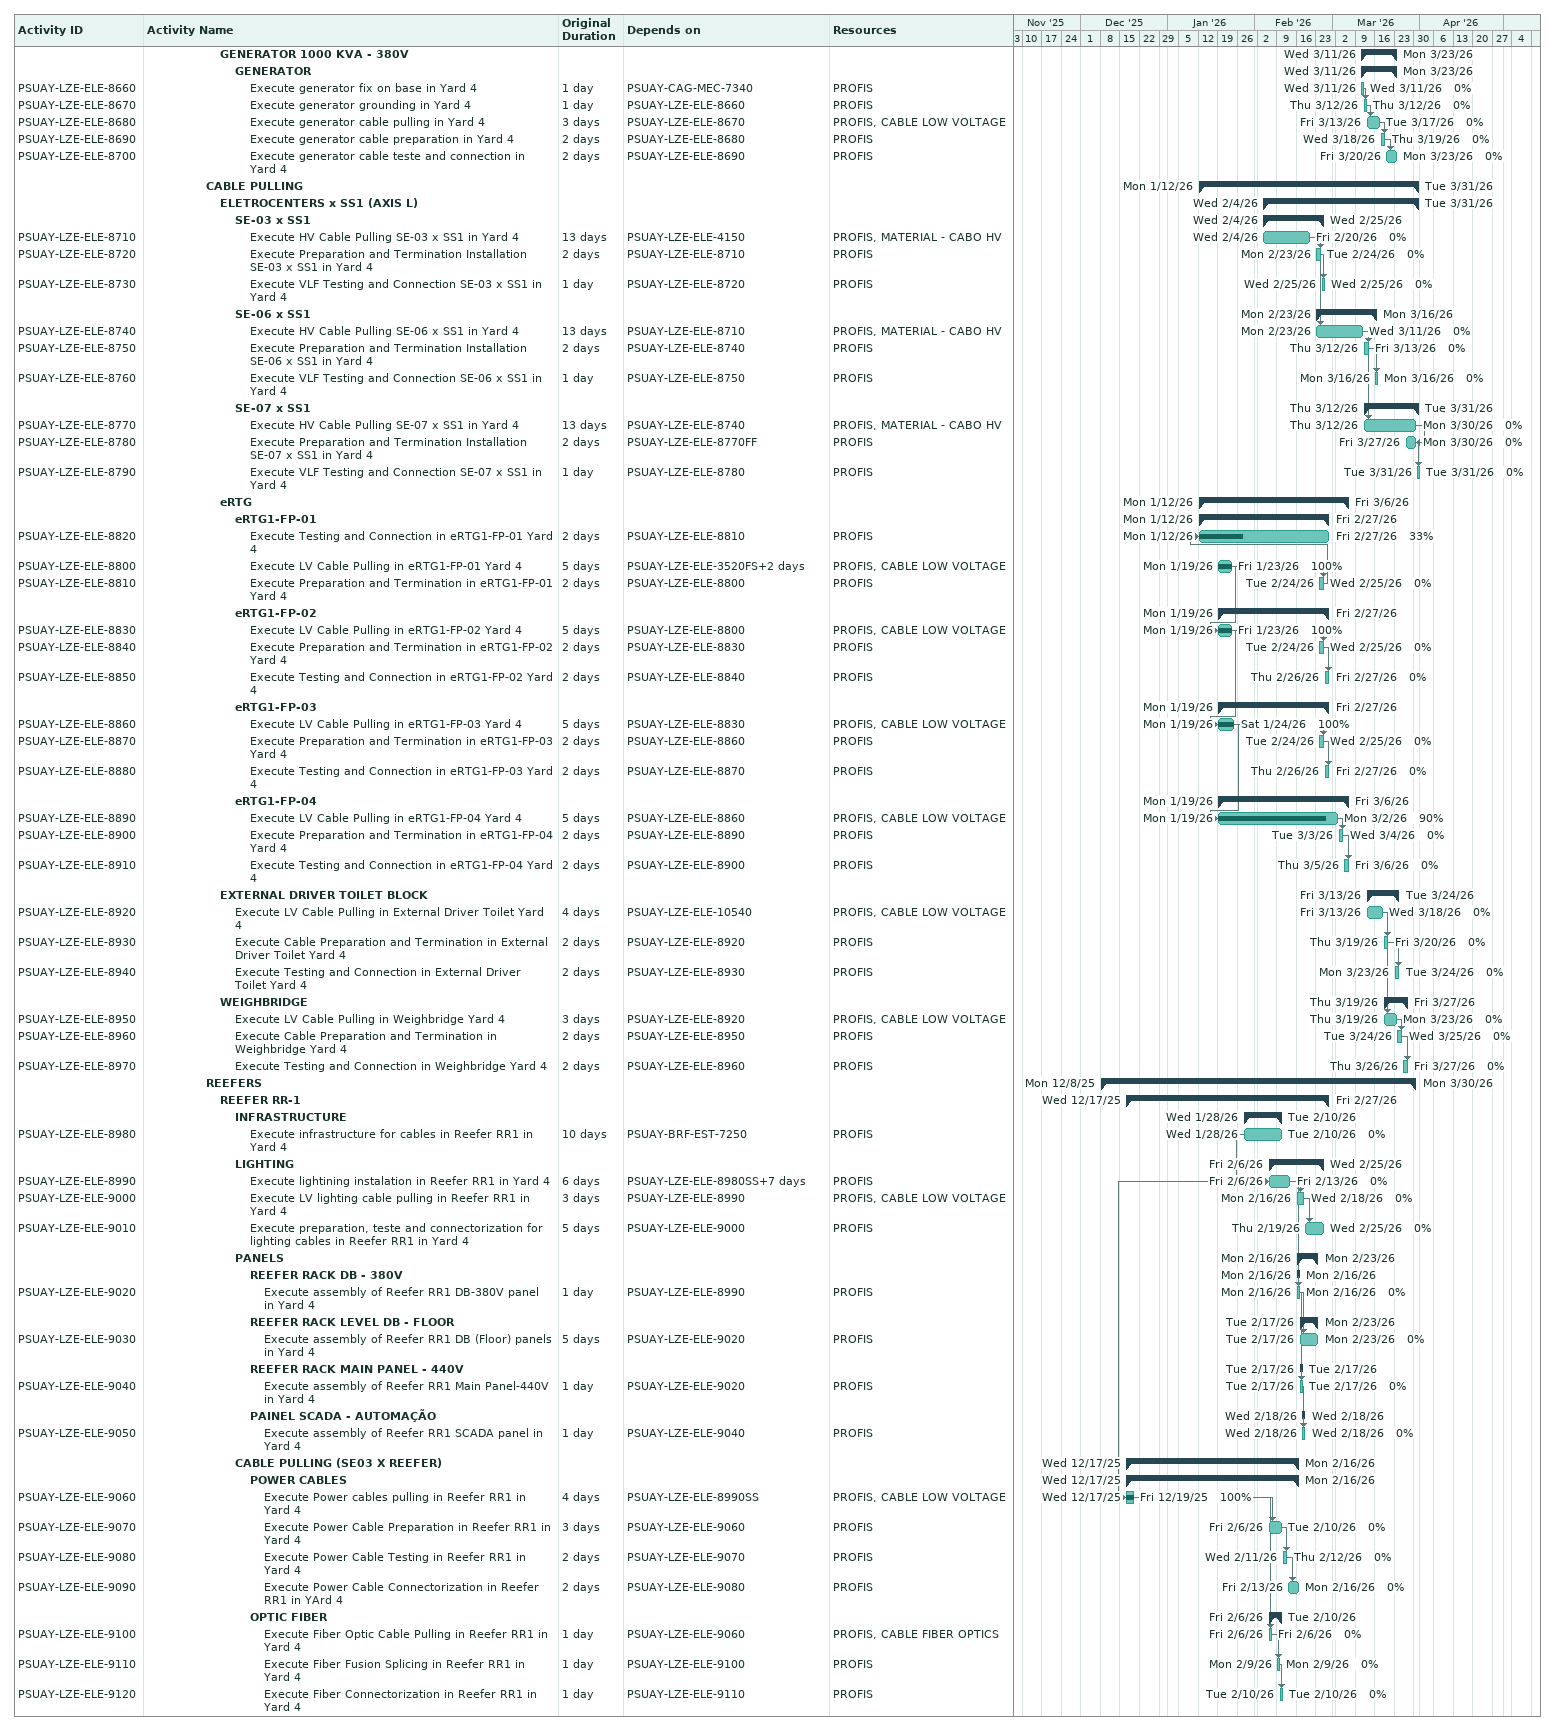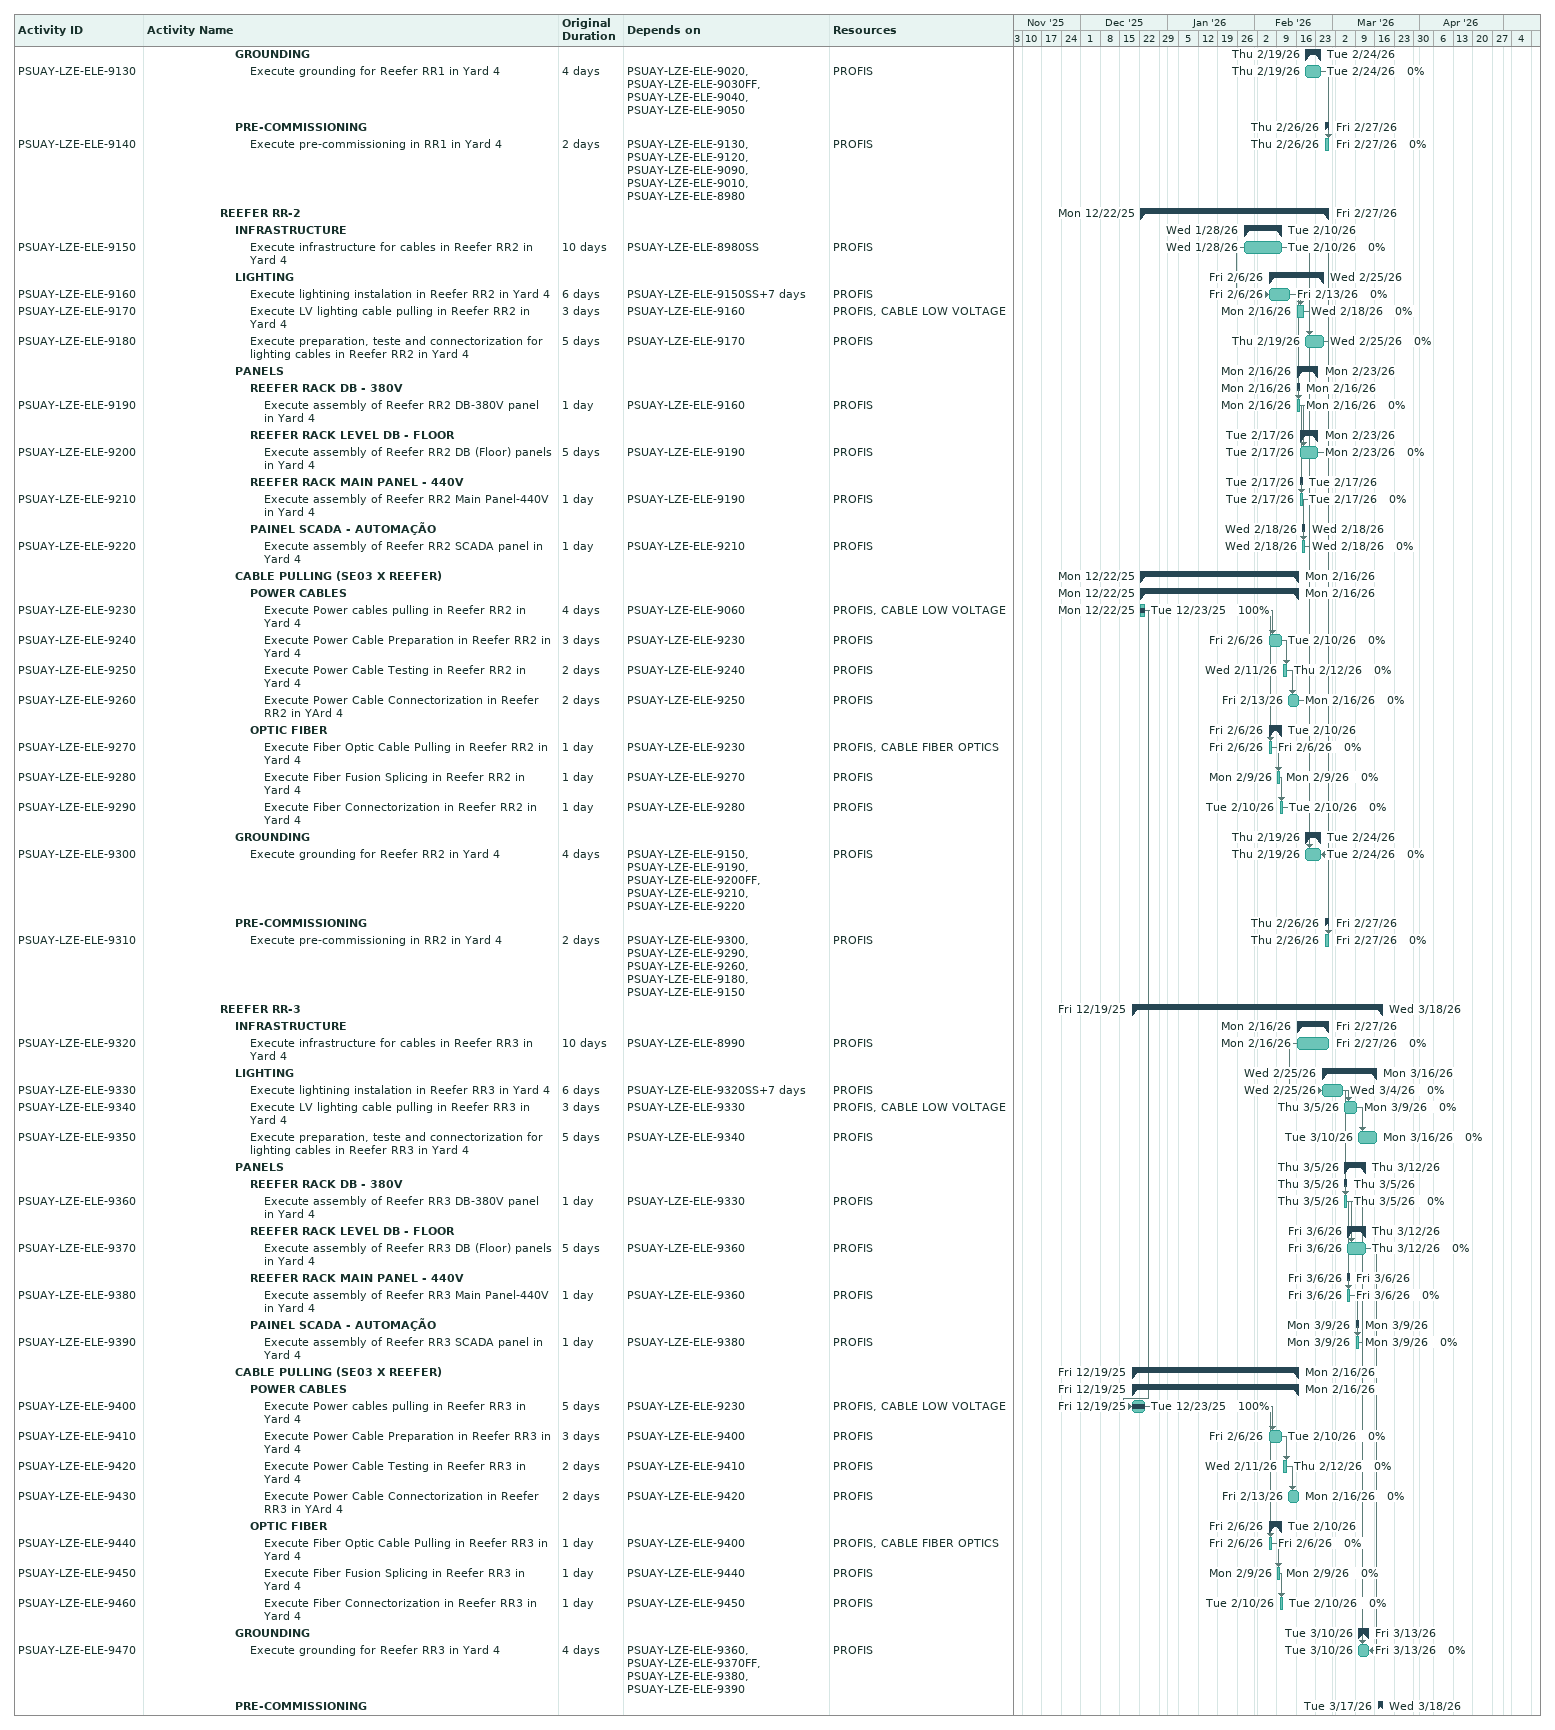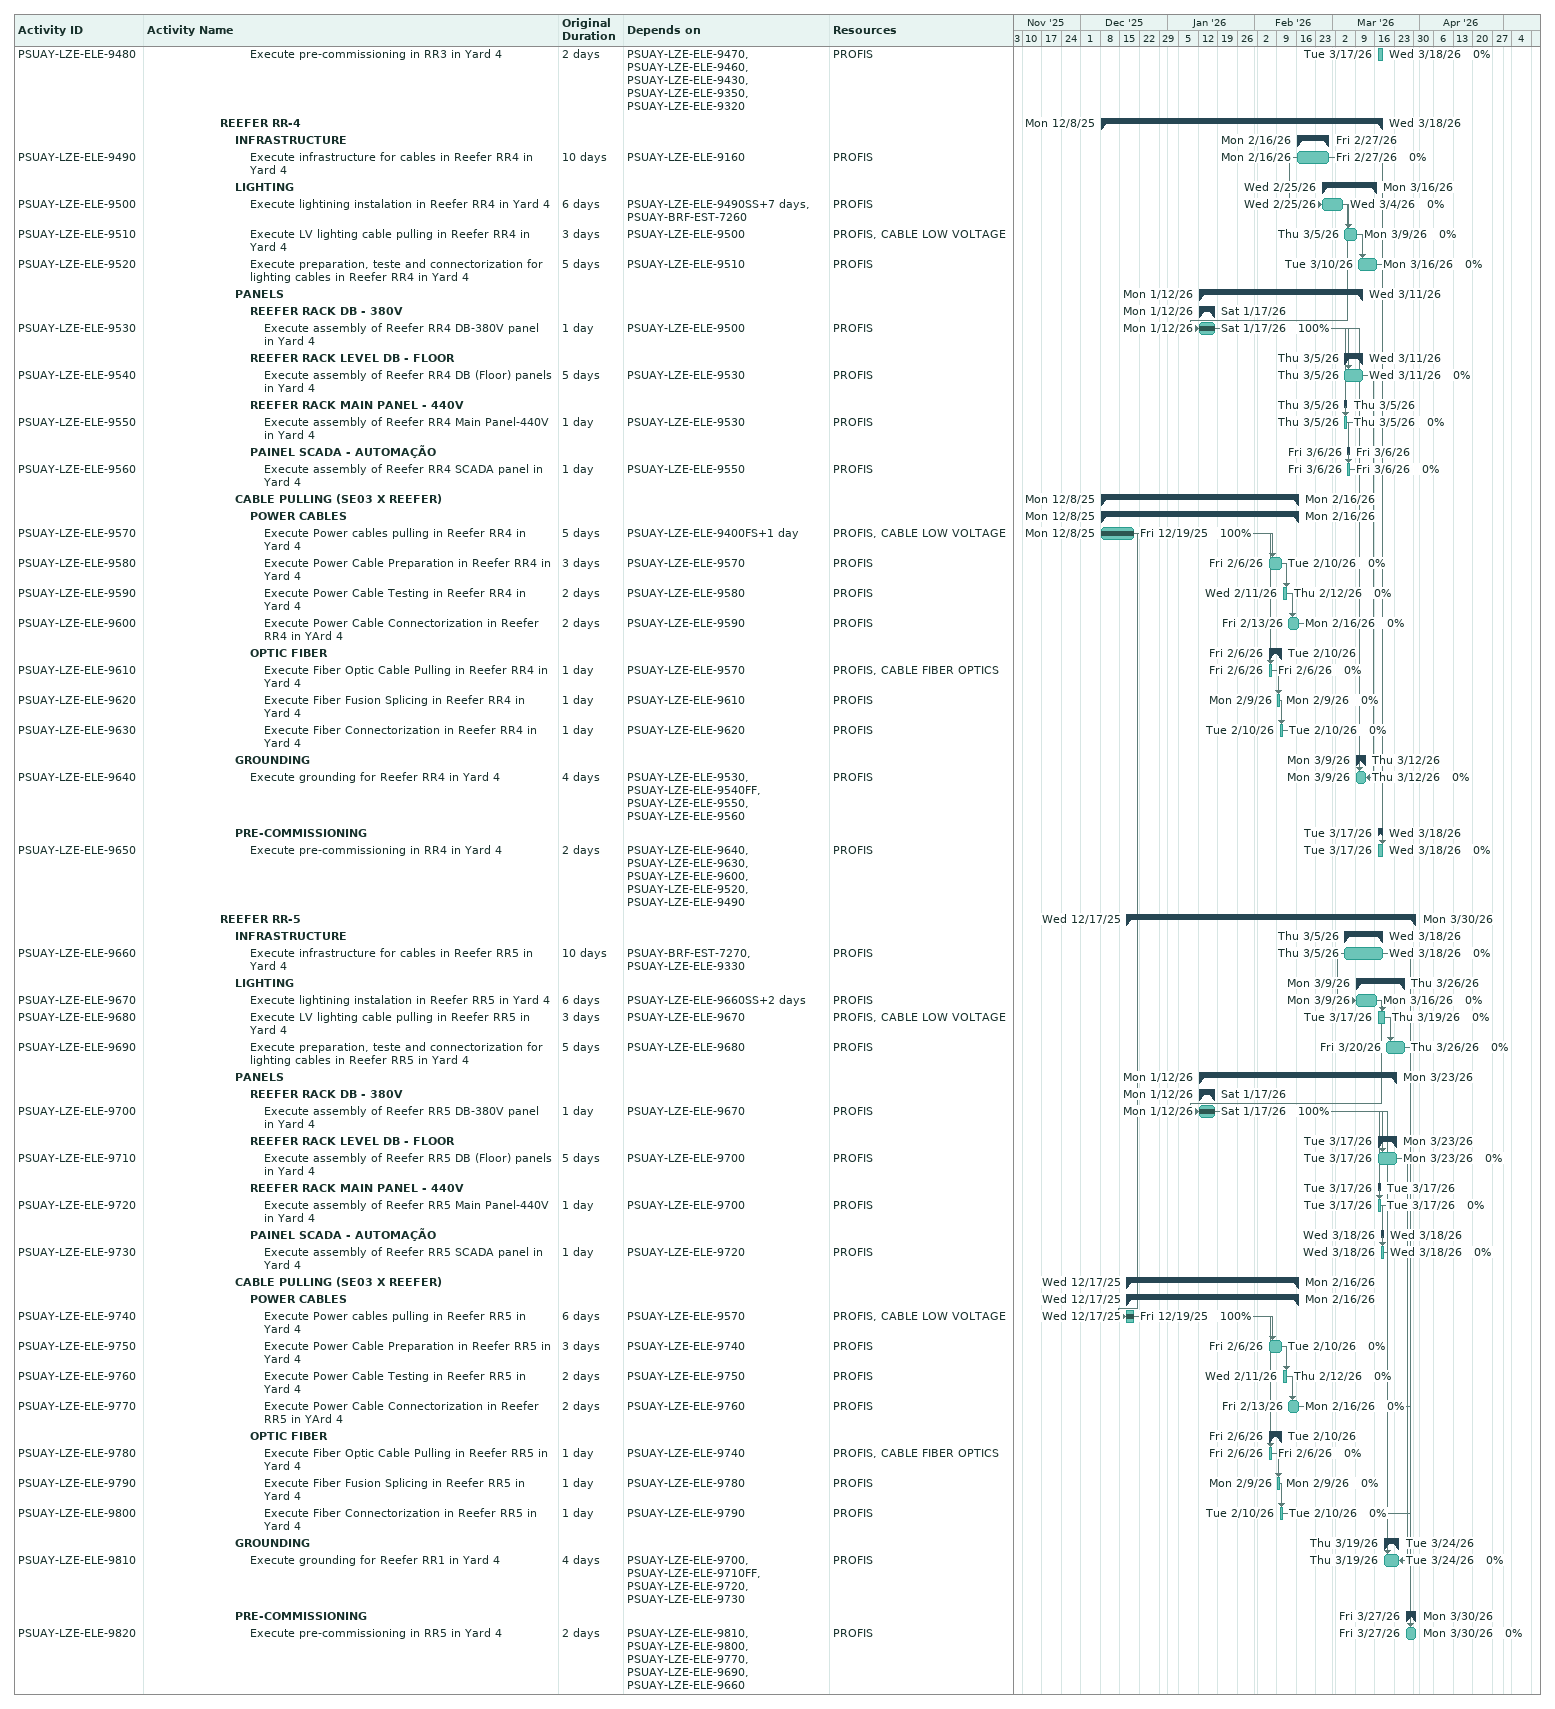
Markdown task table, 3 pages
| ID | Level | Task | Original duration | Start | Finish | Predecessors | Resources | % complete |
|---|---|---|---|---|---|---|---|---|
|  | 6 | **GENERATOR 1000 KVA - 380V** |  | 2026-03-11 | 2026-03-23 |  |  |  |
|  | 7 | **GENERATOR** |  | 2026-03-11 | 2026-03-23 |  |  |  |
| PSUAY-LZE-ELE-8660 | 8 | Execute generator fix on base in Yard 4 | 1d | 2026-03-11 | 2026-03-11 | PSUAY-CAG-MEC-7340 | PROFIS | 0 |
| PSUAY-LZE-ELE-8670 | 8 | Execute generator grounding in Yard 4 | 1d | 2026-03-12 | 2026-03-12 | PSUAY-LZE-ELE-8660 | PROFIS | 0 |
| PSUAY-LZE-ELE-8680 | 8 | Execute generator cable pulling in Yard 4 | 3d | 2026-03-13 | 2026-03-17 | PSUAY-LZE-ELE-8670 | PROFIS, CABLE LOW VOLTAGE | 0 |
| PSUAY-LZE-ELE-8690 | 8 | Execute generator cable preparation in Yard 4 | 2d | 2026-03-18 | 2026-03-19 | PSUAY-LZE-ELE-8680 | PROFIS | 0 |
| PSUAY-LZE-ELE-8700 | 8 | Execute generator cable teste and connection in Yard 4 | 2d | 2026-03-20 | 2026-03-23 | PSUAY-LZE-ELE-8690 | PROFIS | 0 |
|  | 5 | **CABLE PULLING** |  | 2026-01-12 | 2026-03-31 |  |  |  |
|  | 6 | **ELETROCENTERS x SS1 (AXIS L)** |  | 2026-02-04 | 2026-03-31 |  |  |  |
|  | 7 | **SE-03 x SS1** |  | 2026-02-04 | 2026-02-25 |  |  |  |
| PSUAY-LZE-ELE-8710 | 8 | Execute HV Cable Pulling SE-03 x SS1 in Yard 4 | 13d | 2026-02-04 | 2026-02-20 | PSUAY-LZE-ELE-4150 | PROFIS, MATERIAL - CABO HV | 0 |
| PSUAY-LZE-ELE-8720 | 8 | Execute Preparation and Termination Installation SE-03 x SS1 in Yard 4 | 2d | 2026-02-23 | 2026-02-24 | PSUAY-LZE-ELE-8710 | PROFIS | 0 |
| PSUAY-LZE-ELE-8730 | 8 | Execute VLF Testing and Connection SE-03 x SS1 in Yard 4 | 1d | 2026-02-25 | 2026-02-25 | PSUAY-LZE-ELE-8720 | PROFIS | 0 |
|  | 7 | **SE-06 x SS1** |  | 2026-02-23 | 2026-03-16 |  |  |  |
| PSUAY-LZE-ELE-8740 | 8 | Execute HV Cable Pulling SE-06 x SS1 in Yard 4 | 13d | 2026-02-23 | 2026-03-11 | PSUAY-LZE-ELE-8710 | PROFIS, MATERIAL - CABO HV | 0 |
| PSUAY-LZE-ELE-8750 | 8 | Execute Preparation and Termination Installation SE-06 x SS1 in Yard 4 | 2d | 2026-03-12 | 2026-03-13 | PSUAY-LZE-ELE-8740 | PROFIS | 0 |
| PSUAY-LZE-ELE-8760 | 8 | Execute VLF Testing and Connection SE-06 x SS1 in Yard 4 | 1d | 2026-03-16 | 2026-03-16 | PSUAY-LZE-ELE-8750 | PROFIS | 0 |
|  | 7 | **SE-07 x SS1** |  | 2026-03-12 | 2026-03-31 |  |  |  |
| PSUAY-LZE-ELE-8770 | 8 | Execute HV Cable Pulling SE-07 x SS1 in Yard 4 | 13d | 2026-03-12 | 2026-03-30 | PSUAY-LZE-ELE-8740 | PROFIS, MATERIAL - CABO HV | 0 |
| PSUAY-LZE-ELE-8780 | 8 | Execute Preparation and Termination Installation SE-07 x SS1 in Yard 4 | 2d | 2026-03-27 | 2026-03-30 | PSUAY-LZE-ELE-8770FF | PROFIS | 0 |
| PSUAY-LZE-ELE-8790 | 8 | Execute VLF Testing and Connection SE-07 x SS1 in Yard 4 | 1d | 2026-03-31 | 2026-03-31 | PSUAY-LZE-ELE-8780 | PROFIS | 0 |
|  | 6 | **eRTG** |  | 2026-01-12 | 2026-03-06 |  |  |  |
|  | 7 | **eRTG1-FP-01** |  | 2026-01-12 | 2026-02-27 |  |  |  |
| PSUAY-LZE-ELE-8820 | 8 | Execute Testing and Connection in eRTG1-FP-01 Yard 4 | 2d | 2026-01-12 | 2026-02-27 | PSUAY-LZE-ELE-8810 | PROFIS | 33 |
| PSUAY-LZE-ELE-8800 | 8 | Execute LV Cable Pulling in eRTG1-FP-01 Yard 4 | 5d | 2026-01-19 | 2026-01-23 | PSUAY-LZE-ELE-3520FS+2d | PROFIS, CABLE LOW VOLTAGE | 100 |
| PSUAY-LZE-ELE-8810 | 8 | Execute Preparation and Termination in eRTG1-FP-01 Yard 4 | 2d | 2026-02-24 | 2026-02-25 | PSUAY-LZE-ELE-8800 | PROFIS | 0 |
|  | 7 | **eRTG1-FP-02** |  | 2026-01-19 | 2026-02-27 |  |  |  |
| PSUAY-LZE-ELE-8830 | 8 | Execute LV Cable Pulling in eRTG1-FP-02 Yard 4 | 5d | 2026-01-19 | 2026-01-23 | PSUAY-LZE-ELE-8800 | PROFIS, CABLE LOW VOLTAGE | 100 |
| PSUAY-LZE-ELE-8840 | 8 | Execute Preparation and Termination in eRTG1-FP-02 Yard 4 | 2d | 2026-02-24 | 2026-02-25 | PSUAY-LZE-ELE-8830 | PROFIS | 0 |
| PSUAY-LZE-ELE-8850 | 8 | Execute Testing and Connection in eRTG1-FP-02 Yard 4 | 2d | 2026-02-26 | 2026-02-27 | PSUAY-LZE-ELE-8840 | PROFIS | 0 |
|  | 7 | **eRTG1-FP-03** |  | 2026-01-19 | 2026-02-27 |  |  |  |
| PSUAY-LZE-ELE-8860 | 8 | Execute LV Cable Pulling in eRTG1-FP-03 Yard 4 | 5d | 2026-01-19 | 2026-01-24 | PSUAY-LZE-ELE-8830 | PROFIS, CABLE LOW VOLTAGE | 100 |
| PSUAY-LZE-ELE-8870 | 8 | Execute Preparation and Termination in eRTG1-FP-03 Yard 4 | 2d | 2026-02-24 | 2026-02-25 | PSUAY-LZE-ELE-8860 | PROFIS | 0 |
| PSUAY-LZE-ELE-8880 | 8 | Execute Testing and Connection in eRTG1-FP-03 Yard 4 | 2d | 2026-02-26 | 2026-02-27 | PSUAY-LZE-ELE-8870 | PROFIS | 0 |
|  | 7 | **eRTG1-FP-04** |  | 2026-01-19 | 2026-03-06 |  |  |  |
| PSUAY-LZE-ELE-8890 | 8 | Execute LV Cable Pulling in eRTG1-FP-04 Yard 4 | 5d | 2026-01-19 | 2026-03-02 | PSUAY-LZE-ELE-8860 | PROFIS, CABLE LOW VOLTAGE | 90 |
| PSUAY-LZE-ELE-8900 | 8 | Execute Preparation and Termination in eRTG1-FP-04 Yard 4 | 2d | 2026-03-03 | 2026-03-04 | PSUAY-LZE-ELE-8890 | PROFIS | 0 |
| PSUAY-LZE-ELE-8910 | 8 | Execute Testing and Connection in eRTG1-FP-04 Yard 4 | 2d | 2026-03-05 | 2026-03-06 | PSUAY-LZE-ELE-8900 | PROFIS | 0 |
|  | 6 | **EXTERNAL DRIVER TOILET BLOCK** |  | 2026-03-13 | 2026-03-24 |  |  |  |
| PSUAY-LZE-ELE-8920 | 7 | Execute LV Cable Pulling in External Driver Toilet Yard 4 | 4d | 2026-03-13 | 2026-03-18 | PSUAY-LZE-ELE-10540 | PROFIS, CABLE LOW VOLTAGE | 0 |
| PSUAY-LZE-ELE-8930 | 7 | Execute Cable Preparation and Termination in External Driver Toilet Yard 4 | 2d | 2026-03-19 | 2026-03-20 | PSUAY-LZE-ELE-8920 | PROFIS | 0 |
| PSUAY-LZE-ELE-8940 | 7 | Execute Testing and Connection in External Driver Toilet Yard 4 | 2d | 2026-03-23 | 2026-03-24 | PSUAY-LZE-ELE-8930 | PROFIS | 0 |
|  | 6 | **WEIGHBRIDGE** |  | 2026-03-19 | 2026-03-27 |  |  |  |
| PSUAY-LZE-ELE-8950 | 7 | Execute LV Cable Pulling in Weighbridge Yard 4 | 3d | 2026-03-19 | 2026-03-23 | PSUAY-LZE-ELE-8920 | PROFIS, CABLE LOW VOLTAGE | 0 |
| PSUAY-LZE-ELE-8960 | 7 | Execute Cable Preparation and Termination in Weighbridge Yard 4 | 2d | 2026-03-24 | 2026-03-25 | PSUAY-LZE-ELE-8950 | PROFIS | 0 |
| PSUAY-LZE-ELE-8970 | 7 | Execute Testing and Connection in Weighbridge Yard 4 | 2d | 2026-03-26 | 2026-03-27 | PSUAY-LZE-ELE-8960 | PROFIS | 0 |
|  | 5 | **REEFERS** |  | 2025-12-08 | 2026-03-30 |  |  |  |
|  | 6 | **REEFER RR-1** |  | 2025-12-17 | 2026-02-27 |  |  |  |
|  | 7 | **INFRASTRUCTURE** |  | 2026-01-28 | 2026-02-10 |  |  |  |
| PSUAY-LZE-ELE-8980 | 8 | Execute infrastructure for cables in Reefer RR1 in Yard 4 | 10d | 2026-01-28 | 2026-02-10 | PSUAY-BRF-EST-7250 | PROFIS | 0 |
|  | 7 | **LIGHTING** |  | 2026-02-06 | 2026-02-25 |  |  |  |
| PSUAY-LZE-ELE-8990 | 8 | Execute lightining instalation in Reefer RR1 in Yard 4 | 6d | 2026-02-06 | 2026-02-13 | PSUAY-LZE-ELE-8980SS+7d | PROFIS | 0 |
| PSUAY-LZE-ELE-9000 | 8 | Execute LV lighting cable pulling in Reefer RR1 in Yard 4 | 3d | 2026-02-16 | 2026-02-18 | PSUAY-LZE-ELE-8990 | PROFIS, CABLE LOW VOLTAGE | 0 |
| PSUAY-LZE-ELE-9010 | 8 | Execute preparation, teste and connectorization for lighting cables in Reefer RR1 in Yard 4 | 5d | 2026-02-19 | 2026-02-25 | PSUAY-LZE-ELE-9000 | PROFIS | 0 |
|  | 7 | **PANELS** |  | 2026-02-16 | 2026-02-23 |  |  |  |
|  | 8 | **REEFER RACK DB - 380V** |  | 2026-02-16 | 2026-02-16 |  |  |  |
| PSUAY-LZE-ELE-9020 | 9 | Execute assembly of Reefer RR1 DB-380V panel in Yard 4 | 1d | 2026-02-16 | 2026-02-16 | PSUAY-LZE-ELE-8990 | PROFIS | 0 |
|  | 8 | **REEFER RACK LEVEL DB - FLOOR** |  | 2026-02-17 | 2026-02-23 |  |  |  |
| PSUAY-LZE-ELE-9030 | 9 | Execute assembly of Reefer RR1 DB (Floor) panels in Yard 4 | 5d | 2026-02-17 | 2026-02-23 | PSUAY-LZE-ELE-9020 | PROFIS | 0 |
|  | 8 | **REEFER RACK MAIN PANEL - 440V** |  | 2026-02-17 | 2026-02-17 |  |  |  |
| PSUAY-LZE-ELE-9040 | 9 | Execute assembly of Reefer RR1 Main Panel-440V in Yard 4 | 1d | 2026-02-17 | 2026-02-17 | PSUAY-LZE-ELE-9020 | PROFIS | 0 |
|  | 8 | **PAINEL SCADA - AUTOMAÇÃO** |  | 2026-02-18 | 2026-02-18 |  |  |  |
| PSUAY-LZE-ELE-9050 | 9 | Execute assembly of Reefer RR1 SCADA panel in Yard 4 | 1d | 2026-02-18 | 2026-02-18 | PSUAY-LZE-ELE-9040 | PROFIS | 0 |
|  | 7 | **CABLE PULLING (SE03 X REEFER)** |  | 2025-12-17 | 2026-02-16 |  |  |  |
|  | 8 | **POWER CABLES** |  | 2025-12-17 | 2026-02-16 |  |  |  |
| PSUAY-LZE-ELE-9060 | 9 | Execute Power cables pulling in Reefer RR1 in Yard 4 | 4d | 2025-12-17 | 2025-12-19 | PSUAY-LZE-ELE-8990SS | PROFIS, CABLE LOW VOLTAGE | 100 |
| PSUAY-LZE-ELE-9070 | 9 | Execute Power Cable Preparation in Reefer RR1 in Yard 4 | 3d | 2026-02-06 | 2026-02-10 | PSUAY-LZE-ELE-9060 | PROFIS | 0 |
| PSUAY-LZE-ELE-9080 | 9 | Execute Power Cable Testing in Reefer RR1 in Yard 4 | 2d | 2026-02-11 | 2026-02-12 | PSUAY-LZE-ELE-9070 | PROFIS | 0 |
| PSUAY-LZE-ELE-9090 | 9 | Execute Power Cable Connectorization in Reefer RR1 in YArd 4 | 2d | 2026-02-13 | 2026-02-16 | PSUAY-LZE-ELE-9080 | PROFIS | 0 |
|  | 8 | **OPTIC FIBER** |  | 2026-02-06 | 2026-02-10 |  |  |  |
| PSUAY-LZE-ELE-9100 | 9 | Execute Fiber Optic Cable Pulling in Reefer RR1 in Yard 4 | 1d | 2026-02-06 | 2026-02-06 | PSUAY-LZE-ELE-9060 | PROFIS, CABLE FIBER OPTICS | 0 |
| PSUAY-LZE-ELE-9110 | 9 | Execute Fiber Fusion Splicing in Reefer RR1 in Yard 4 | 1d | 2026-02-09 | 2026-02-09 | PSUAY-LZE-ELE-9100 | PROFIS | 0 |
| PSUAY-LZE-ELE-9120 | 9 | Execute Fiber Connectorization in Reefer RR1 in Yard 4 | 1d | 2026-02-10 | 2026-02-10 | PSUAY-LZE-ELE-9110 | PROFIS | 0 |
|  | 7 | **GROUNDING** |  | 2026-02-19 | 2026-02-24 |  |  |  |
| PSUAY-LZE-ELE-9130 | 8 | Execute grounding for Reefer RR1 in Yard 4 | 4d | 2026-02-19 | 2026-02-24 | PSUAY-LZE-ELE-9020, PSUAY-LZE-ELE-9030FF, PSUAY-LZE-ELE-9040, PSUAY-LZE-ELE-9050 | PROFIS | 0 |
|  | 7 | **PRE-COMMISSIONING** |  | 2026-02-26 | 2026-02-27 |  |  |  |
| PSUAY-LZE-ELE-9140 | 8 | Execute pre-commissioning in RR1 in Yard 4 | 2d | 2026-02-26 | 2026-02-27 | PSUAY-LZE-ELE-9130, PSUAY-LZE-ELE-9120, PSUAY-LZE-ELE-9090, PSUAY-LZE-ELE-9010, PSUAY-LZE-ELE-8980 | PROFIS | 0 |
|  | 6 | **REEFER RR-2** |  | 2025-12-22 | 2026-02-27 |  |  |  |
|  | 7 | **INFRASTRUCTURE** |  | 2026-01-28 | 2026-02-10 |  |  |  |
| PSUAY-LZE-ELE-9150 | 8 | Execute infrastructure for cables in Reefer RR2 in Yard 4 | 10d | 2026-01-28 | 2026-02-10 | PSUAY-LZE-ELE-8980SS | PROFIS | 0 |
|  | 7 | **LIGHTING** |  | 2026-02-06 | 2026-02-25 |  |  |  |
| PSUAY-LZE-ELE-9160 | 8 | Execute lightining instalation in Reefer RR2 in Yard 4 | 6d | 2026-02-06 | 2026-02-13 | PSUAY-LZE-ELE-9150SS+7d | PROFIS | 0 |
| PSUAY-LZE-ELE-9170 | 8 | Execute LV lighting cable pulling in Reefer RR2 in Yard 4 | 3d | 2026-02-16 | 2026-02-18 | PSUAY-LZE-ELE-9160 | PROFIS, CABLE LOW VOLTAGE | 0 |
| PSUAY-LZE-ELE-9180 | 8 | Execute preparation, teste and connectorization for lighting cables in Reefer RR2 in Yard 4 | 5d | 2026-02-19 | 2026-02-25 | PSUAY-LZE-ELE-9170 | PROFIS | 0 |
|  | 7 | **PANELS** |  | 2026-02-16 | 2026-02-23 |  |  |  |
|  | 8 | **REEFER RACK DB - 380V** |  | 2026-02-16 | 2026-02-16 |  |  |  |
| PSUAY-LZE-ELE-9190 | 9 | Execute assembly of Reefer RR2 DB-380V panel in Yard 4 | 1d | 2026-02-16 | 2026-02-16 | PSUAY-LZE-ELE-9160 | PROFIS | 0 |
|  | 8 | **REEFER RACK LEVEL DB - FLOOR** |  | 2026-02-17 | 2026-02-23 |  |  |  |
| PSUAY-LZE-ELE-9200 | 9 | Execute assembly of Reefer RR2 DB (Floor) panels in Yard 4 | 5d | 2026-02-17 | 2026-02-23 | PSUAY-LZE-ELE-9190 | PROFIS | 0 |
|  | 8 | **REEFER RACK MAIN PANEL - 440V** |  | 2026-02-17 | 2026-02-17 |  |  |  |
| PSUAY-LZE-ELE-9210 | 9 | Execute assembly of Reefer RR2 Main Panel-440V in Yard 4 | 1d | 2026-02-17 | 2026-02-17 | PSUAY-LZE-ELE-9190 | PROFIS | 0 |
|  | 8 | **PAINEL SCADA - AUTOMAÇÃO** |  | 2026-02-18 | 2026-02-18 |  |  |  |
| PSUAY-LZE-ELE-9220 | 9 | Execute assembly of Reefer RR2 SCADA panel in Yard 4 | 1d | 2026-02-18 | 2026-02-18 | PSUAY-LZE-ELE-9210 | PROFIS | 0 |
|  | 7 | **CABLE PULLING (SE03 X REEFER)** |  | 2025-12-22 | 2026-02-16 |  |  |  |
|  | 8 | **POWER CABLES** |  | 2025-12-22 | 2026-02-16 |  |  |  |
| PSUAY-LZE-ELE-9230 | 9 | Execute Power cables pulling in Reefer RR2 in Yard 4 | 4d | 2025-12-22 | 2025-12-23 | PSUAY-LZE-ELE-9060 | PROFIS, CABLE LOW VOLTAGE | 100 |
| PSUAY-LZE-ELE-9240 | 9 | Execute Power Cable Preparation in Reefer RR2 in Yard 4 | 3d | 2026-02-06 | 2026-02-10 | PSUAY-LZE-ELE-9230 | PROFIS | 0 |
| PSUAY-LZE-ELE-9250 | 9 | Execute Power Cable Testing in Reefer RR2 in Yard 4 | 2d | 2026-02-11 | 2026-02-12 | PSUAY-LZE-ELE-9240 | PROFIS | 0 |
| PSUAY-LZE-ELE-9260 | 9 | Execute Power Cable Connectorization in Reefer RR2 in YArd 4 | 2d | 2026-02-13 | 2026-02-16 | PSUAY-LZE-ELE-9250 | PROFIS | 0 |
|  | 8 | **OPTIC FIBER** |  | 2026-02-06 | 2026-02-10 |  |  |  |
| PSUAY-LZE-ELE-9270 | 9 | Execute Fiber Optic Cable Pulling in Reefer RR2 in Yard 4 | 1d | 2026-02-06 | 2026-02-06 | PSUAY-LZE-ELE-9230 | PROFIS, CABLE FIBER OPTICS | 0 |
| PSUAY-LZE-ELE-9280 | 9 | Execute Fiber Fusion Splicing in Reefer RR2 in Yard 4 | 1d | 2026-02-09 | 2026-02-09 | PSUAY-LZE-ELE-9270 | PROFIS | 0 |
| PSUAY-LZE-ELE-9290 | 9 | Execute Fiber Connectorization in Reefer RR2 in Yard 4 | 1d | 2026-02-10 | 2026-02-10 | PSUAY-LZE-ELE-9280 | PROFIS | 0 |
|  | 7 | **GROUNDING** |  | 2026-02-19 | 2026-02-24 |  |  |  |
| PSUAY-LZE-ELE-9300 | 8 | Execute grounding for Reefer RR2 in Yard 4 | 4d | 2026-02-19 | 2026-02-24 | PSUAY-LZE-ELE-9150, PSUAY-LZE-ELE-9190, PSUAY-LZE-ELE-9200FF, PSUAY-LZE-ELE-9210, PSUAY-LZE-ELE-9220 | PROFIS | 0 |
|  | 7 | **PRE-COMMISSIONING** |  | 2026-02-26 | 2026-02-27 |  |  |  |
| PSUAY-LZE-ELE-9310 | 8 | Execute pre-commissioning in RR2 in Yard 4 | 2d | 2026-02-26 | 2026-02-27 | PSUAY-LZE-ELE-9300, PSUAY-LZE-ELE-9290, PSUAY-LZE-ELE-9260, PSUAY-LZE-ELE-9180, PSUAY-LZE-ELE-9150 | PROFIS | 0 |
|  | 6 | **REEFER RR-3** |  | 2025-12-19 | 2026-03-18 |  |  |  |
|  | 7 | **INFRASTRUCTURE** |  | 2026-02-16 | 2026-02-27 |  |  |  |
| PSUAY-LZE-ELE-9320 | 8 | Execute infrastructure for cables in Reefer RR3 in Yard 4 | 10d | 2026-02-16 | 2026-02-27 | PSUAY-LZE-ELE-8990 | PROFIS | 0 |
|  | 7 | **LIGHTING** |  | 2026-02-25 | 2026-03-16 |  |  |  |
| PSUAY-LZE-ELE-9330 | 8 | Execute lightining instalation in Reefer RR3 in Yard 4 | 6d | 2026-02-25 | 2026-03-04 | PSUAY-LZE-ELE-9320SS+7d | PROFIS | 0 |
| PSUAY-LZE-ELE-9340 | 8 | Execute LV lighting cable pulling in Reefer RR3 in Yard 4 | 3d | 2026-03-05 | 2026-03-09 | PSUAY-LZE-ELE-9330 | PROFIS, CABLE LOW VOLTAGE | 0 |
| PSUAY-LZE-ELE-9350 | 8 | Execute preparation, teste and connectorization for lighting cables in Reefer RR3 in Yard 4 | 5d | 2026-03-10 | 2026-03-16 | PSUAY-LZE-ELE-9340 | PROFIS | 0 |
|  | 7 | **PANELS** |  | 2026-03-05 | 2026-03-12 |  |  |  |
|  | 8 | **REEFER RACK DB - 380V** |  | 2026-03-05 | 2026-03-05 |  |  |  |
| PSUAY-LZE-ELE-9360 | 9 | Execute assembly of Reefer RR3 DB-380V panel in Yard 4 | 1d | 2026-03-05 | 2026-03-05 | PSUAY-LZE-ELE-9330 | PROFIS | 0 |
|  | 8 | **REEFER RACK LEVEL DB - FLOOR** |  | 2026-03-06 | 2026-03-12 |  |  |  |
| PSUAY-LZE-ELE-9370 | 9 | Execute assembly of Reefer RR3 DB (Floor) panels in Yard 4 | 5d | 2026-03-06 | 2026-03-12 | PSUAY-LZE-ELE-9360 | PROFIS | 0 |
|  | 8 | **REEFER RACK MAIN PANEL - 440V** |  | 2026-03-06 | 2026-03-06 |  |  |  |
| PSUAY-LZE-ELE-9380 | 9 | Execute assembly of Reefer RR3 Main Panel-440V in Yard 4 | 1d | 2026-03-06 | 2026-03-06 | PSUAY-LZE-ELE-9360 | PROFIS | 0 |
|  | 8 | **PAINEL SCADA - AUTOMAÇÃO** |  | 2026-03-09 | 2026-03-09 |  |  |  |
| PSUAY-LZE-ELE-9390 | 9 | Execute assembly of Reefer RR3 SCADA panel in Yard 4 | 1d | 2026-03-09 | 2026-03-09 | PSUAY-LZE-ELE-9380 | PROFIS | 0 |
|  | 7 | **CABLE PULLING (SE03 X REEFER)** |  | 2025-12-19 | 2026-02-16 |  |  |  |
|  | 8 | **POWER CABLES** |  | 2025-12-19 | 2026-02-16 |  |  |  |
| PSUAY-LZE-ELE-9400 | 9 | Execute Power cables pulling in Reefer RR3 in Yard 4 | 5d | 2025-12-19 | 2025-12-23 | PSUAY-LZE-ELE-9230 | PROFIS, CABLE LOW VOLTAGE | 100 |
| PSUAY-LZE-ELE-9410 | 9 | Execute Power Cable Preparation in Reefer RR3 in Yard 4 | 3d | 2026-02-06 | 2026-02-10 | PSUAY-LZE-ELE-9400 | PROFIS | 0 |
| PSUAY-LZE-ELE-9420 | 9 | Execute Power Cable Testing in Reefer RR3 in Yard 4 | 2d | 2026-02-11 | 2026-02-12 | PSUAY-LZE-ELE-9410 | PROFIS | 0 |
| PSUAY-LZE-ELE-9430 | 9 | Execute Power Cable Connectorization in Reefer RR3 in YArd 4 | 2d | 2026-02-13 | 2026-02-16 | PSUAY-LZE-ELE-9420 | PROFIS | 0 |
|  | 8 | **OPTIC FIBER** |  | 2026-02-06 | 2026-02-10 |  |  |  |
| PSUAY-LZE-ELE-9440 | 9 | Execute Fiber Optic Cable Pulling in Reefer RR3 in Yard 4 | 1d | 2026-02-06 | 2026-02-06 | PSUAY-LZE-ELE-9400 | PROFIS, CABLE FIBER OPTICS | 0 |
| PSUAY-LZE-ELE-9450 | 9 | Execute Fiber Fusion Splicing in Reefer RR3 in Yard 4 | 1d | 2026-02-09 | 2026-02-09 | PSUAY-LZE-ELE-9440 | PROFIS | 0 |
| PSUAY-LZE-ELE-9460 | 9 | Execute Fiber Connectorization in Reefer RR3 in Yard 4 | 1d | 2026-02-10 | 2026-02-10 | PSUAY-LZE-ELE-9450 | PROFIS | 0 |
|  | 7 | **GROUNDING** |  | 2026-03-10 | 2026-03-13 |  |  |  |
| PSUAY-LZE-ELE-9470 | 8 | Execute grounding for Reefer RR3 in Yard 4 | 4d | 2026-03-10 | 2026-03-13 | PSUAY-LZE-ELE-9360, PSUAY-LZE-ELE-9370FF, PSUAY-LZE-ELE-9380, PSUAY-LZE-ELE-9390 | PROFIS | 0 |
|  | 7 | **PRE-COMMISSIONING** |  | 2026-03-17 | 2026-03-18 |  |  |  |
| PSUAY-LZE-ELE-9480 | 8 | Execute pre-commissioning in RR3 in Yard 4 | 2d | 2026-03-17 | 2026-03-18 | PSUAY-LZE-ELE-9470, PSUAY-LZE-ELE-9460, PSUAY-LZE-ELE-9430, PSUAY-LZE-ELE-9350, PSUAY-LZE-ELE-9320 | PROFIS | 0 |
|  | 6 | **REEFER RR-4** |  | 2025-12-08 | 2026-03-18 |  |  |  |
|  | 7 | **INFRASTRUCTURE** |  | 2026-02-16 | 2026-02-27 |  |  |  |
| PSUAY-LZE-ELE-9490 | 8 | Execute infrastructure for cables in Reefer RR4 in Yard 4 | 10d | 2026-02-16 | 2026-02-27 | PSUAY-LZE-ELE-9160 | PROFIS | 0 |
|  | 7 | **LIGHTING** |  | 2026-02-25 | 2026-03-16 |  |  |  |
| PSUAY-LZE-ELE-9500 | 8 | Execute lightining instalation in Reefer RR4 in Yard 4 | 6d | 2026-02-25 | 2026-03-04 | PSUAY-LZE-ELE-9490SS+7d, PSUAY-BRF-EST-7260 | PROFIS | 0 |
| PSUAY-LZE-ELE-9510 | 8 | Execute LV lighting cable pulling in Reefer RR4 in Yard 4 | 3d | 2026-03-05 | 2026-03-09 | PSUAY-LZE-ELE-9500 | PROFIS, CABLE LOW VOLTAGE | 0 |
| PSUAY-LZE-ELE-9520 | 8 | Execute preparation, teste and connectorization for lighting cables in Reefer RR4 in Yard 4 | 5d | 2026-03-10 | 2026-03-16 | PSUAY-LZE-ELE-9510 | PROFIS | 0 |
|  | 7 | **PANELS** |  | 2026-01-12 | 2026-03-11 |  |  |  |
|  | 8 | **REEFER RACK DB - 380V** |  | 2026-01-12 | 2026-01-17 |  |  |  |
| PSUAY-LZE-ELE-9530 | 9 | Execute assembly of Reefer RR4 DB-380V panel in Yard 4 | 1d | 2026-01-12 | 2026-01-17 | PSUAY-LZE-ELE-9500 | PROFIS | 100 |
|  | 8 | **REEFER RACK LEVEL DB - FLOOR** |  | 2026-03-05 | 2026-03-11 |  |  |  |
| PSUAY-LZE-ELE-9540 | 9 | Execute assembly of Reefer RR4 DB (Floor) panels in Yard 4 | 5d | 2026-03-05 | 2026-03-11 | PSUAY-LZE-ELE-9530 | PROFIS | 0 |
|  | 8 | **REEFER RACK MAIN PANEL - 440V** |  | 2026-03-05 | 2026-03-05 |  |  |  |
| PSUAY-LZE-ELE-9550 | 9 | Execute assembly of Reefer RR4 Main Panel-440V in Yard 4 | 1d | 2026-03-05 | 2026-03-05 | PSUAY-LZE-ELE-9530 | PROFIS | 0 |
|  | 8 | **PAINEL SCADA - AUTOMAÇÃO** |  | 2026-03-06 | 2026-03-06 |  |  |  |
| PSUAY-LZE-ELE-9560 | 9 | Execute assembly of Reefer RR4 SCADA panel in Yard 4 | 1d | 2026-03-06 | 2026-03-06 | PSUAY-LZE-ELE-9550 | PROFIS | 0 |
|  | 7 | **CABLE PULLING (SE03 X REEFER)** |  | 2025-12-08 | 2026-02-16 |  |  |  |
|  | 8 | **POWER CABLES** |  | 2025-12-08 | 2026-02-16 |  |  |  |
| PSUAY-LZE-ELE-9570 | 9 | Execute Power cables pulling in Reefer RR4 in Yard 4 | 5d | 2025-12-08 | 2025-12-19 | PSUAY-LZE-ELE-9400FS+1d | PROFIS, CABLE LOW VOLTAGE | 100 |
| PSUAY-LZE-ELE-9580 | 9 | Execute Power Cable Preparation in Reefer RR4 in Yard 4 | 3d | 2026-02-06 | 2026-02-10 | PSUAY-LZE-ELE-9570 | PROFIS | 0 |
| PSUAY-LZE-ELE-9590 | 9 | Execute Power Cable Testing in Reefer RR4 in Yard 4 | 2d | 2026-02-11 | 2026-02-12 | PSUAY-LZE-ELE-9580 | PROFIS | 0 |
| PSUAY-LZE-ELE-9600 | 9 | Execute Power Cable Connectorization in Reefer RR4 in YArd 4 | 2d | 2026-02-13 | 2026-02-16 | PSUAY-LZE-ELE-9590 | PROFIS | 0 |
|  | 8 | **OPTIC FIBER** |  | 2026-02-06 | 2026-02-10 |  |  |  |
| PSUAY-LZE-ELE-9610 | 9 | Execute Fiber Optic Cable Pulling in Reefer RR4 in Yard 4 | 1d | 2026-02-06 | 2026-02-06 | PSUAY-LZE-ELE-9570 | PROFIS, CABLE FIBER OPTICS | 0 |
| PSUAY-LZE-ELE-9620 | 9 | Execute Fiber Fusion Splicing in Reefer RR4 in Yard 4 | 1d | 2026-02-09 | 2026-02-09 | PSUAY-LZE-ELE-9610 | PROFIS | 0 |
| PSUAY-LZE-ELE-9630 | 9 | Execute Fiber Connectorization in Reefer RR4 in Yard 4 | 1d | 2026-02-10 | 2026-02-10 | PSUAY-LZE-ELE-9620 | PROFIS | 0 |
|  | 7 | **GROUNDING** |  | 2026-03-09 | 2026-03-12 |  |  |  |
| PSUAY-LZE-ELE-9640 | 8 | Execute grounding for Reefer RR4 in Yard 4 | 4d | 2026-03-09 | 2026-03-12 | PSUAY-LZE-ELE-9530, PSUAY-LZE-ELE-9540FF, PSUAY-LZE-ELE-9550, PSUAY-LZE-ELE-9560 | PROFIS | 0 |
|  | 7 | **PRE-COMMISSIONING** |  | 2026-03-17 | 2026-03-18 |  |  |  |
| PSUAY-LZE-ELE-9650 | 8 | Execute pre-commissioning in RR4 in Yard 4 | 2d | 2026-03-17 | 2026-03-18 | PSUAY-LZE-ELE-9640, PSUAY-LZE-ELE-9630, PSUAY-LZE-ELE-9600, PSUAY-LZE-ELE-9520, PSUAY-LZE-ELE-9490 | PROFIS | 0 |
|  | 6 | **REEFER RR-5** |  | 2025-12-17 | 2026-03-30 |  |  |  |
|  | 7 | **INFRASTRUCTURE** |  | 2026-03-05 | 2026-03-18 |  |  |  |
| PSUAY-LZE-ELE-9660 | 8 | Execute infrastructure for cables in Reefer RR5 in Yard 4 | 10d | 2026-03-05 | 2026-03-18 | PSUAY-BRF-EST-7270, PSUAY-LZE-ELE-9330 | PROFIS | 0 |
|  | 7 | **LIGHTING** |  | 2026-03-09 | 2026-03-26 |  |  |  |
| PSUAY-LZE-ELE-9670 | 8 | Execute lightining instalation in Reefer RR5 in Yard 4 | 6d | 2026-03-09 | 2026-03-16 | PSUAY-LZE-ELE-9660SS+2d | PROFIS | 0 |
| PSUAY-LZE-ELE-9680 | 8 | Execute LV lighting cable pulling in Reefer RR5 in Yard 4 | 3d | 2026-03-17 | 2026-03-19 | PSUAY-LZE-ELE-9670 | PROFIS, CABLE LOW VOLTAGE | 0 |
| PSUAY-LZE-ELE-9690 | 8 | Execute preparation, teste and connectorization for lighting cables in Reefer RR5 in Yard 4 | 5d | 2026-03-20 | 2026-03-26 | PSUAY-LZE-ELE-9680 | PROFIS | 0 |
|  | 7 | **PANELS** |  | 2026-01-12 | 2026-03-23 |  |  |  |
|  | 8 | **REEFER RACK DB - 380V** |  | 2026-01-12 | 2026-01-17 |  |  |  |
| PSUAY-LZE-ELE-9700 | 9 | Execute assembly of Reefer RR5 DB-380V panel in Yard 4 | 1d | 2026-01-12 | 2026-01-17 | PSUAY-LZE-ELE-9670 | PROFIS | 100 |
|  | 8 | **REEFER RACK LEVEL DB - FLOOR** |  | 2026-03-17 | 2026-03-23 |  |  |  |
| PSUAY-LZE-ELE-9710 | 9 | Execute assembly of Reefer RR5 DB (Floor) panels in Yard 4 | 5d | 2026-03-17 | 2026-03-23 | PSUAY-LZE-ELE-9700 | PROFIS | 0 |
|  | 8 | **REEFER RACK MAIN PANEL - 440V** |  | 2026-03-17 | 2026-03-17 |  |  |  |
| PSUAY-LZE-ELE-9720 | 9 | Execute assembly of Reefer RR5 Main Panel-440V in Yard 4 | 1d | 2026-03-17 | 2026-03-17 | PSUAY-LZE-ELE-9700 | PROFIS | 0 |
|  | 8 | **PAINEL SCADA - AUTOMAÇÃO** |  | 2026-03-18 | 2026-03-18 |  |  |  |
| PSUAY-LZE-ELE-9730 | 9 | Execute assembly of Reefer RR5 SCADA panel in Yard 4 | 1d | 2026-03-18 | 2026-03-18 | PSUAY-LZE-ELE-9720 | PROFIS | 0 |
|  | 7 | **CABLE PULLING (SE03 X REEFER)** |  | 2025-12-17 | 2026-02-16 |  |  |  |
|  | 8 | **POWER CABLES** |  | 2025-12-17 | 2026-02-16 |  |  |  |
| PSUAY-LZE-ELE-9740 | 9 | Execute Power cables pulling in Reefer RR5 in Yard 4 | 6d | 2025-12-17 | 2025-12-19 | PSUAY-LZE-ELE-9570 | PROFIS, CABLE LOW VOLTAGE | 100 |
| PSUAY-LZE-ELE-9750 | 9 | Execute Power Cable Preparation in Reefer RR5 in Yard 4 | 3d | 2026-02-06 | 2026-02-10 | PSUAY-LZE-ELE-9740 | PROFIS | 0 |
| PSUAY-LZE-ELE-9760 | 9 | Execute Power Cable Testing in Reefer RR5 in Yard 4 | 2d | 2026-02-11 | 2026-02-12 | PSUAY-LZE-ELE-9750 | PROFIS | 0 |
| PSUAY-LZE-ELE-9770 | 9 | Execute Power Cable Connectorization in Reefer RR5 in YArd 4 | 2d | 2026-02-13 | 2026-02-16 | PSUAY-LZE-ELE-9760 | PROFIS | 0 |
|  | 8 | **OPTIC FIBER** |  | 2026-02-06 | 2026-02-10 |  |  |  |
| PSUAY-LZE-ELE-9780 | 9 | Execute Fiber Optic Cable Pulling in Reefer RR5 in Yard 4 | 1d | 2026-02-06 | 2026-02-06 | PSUAY-LZE-ELE-9740 | PROFIS, CABLE FIBER OPTICS | 0 |
| PSUAY-LZE-ELE-9790 | 9 | Execute Fiber Fusion Splicing in Reefer RR5 in Yard 4 | 1d | 2026-02-09 | 2026-02-09 | PSUAY-LZE-ELE-9780 | PROFIS | 0 |
| PSUAY-LZE-ELE-9800 | 9 | Execute Fiber Connectorization in Reefer RR5 in Yard 4 | 1d | 2026-02-10 | 2026-02-10 | PSUAY-LZE-ELE-9790 | PROFIS | 0 |
|  | 7 | **GROUNDING** |  | 2026-03-19 | 2026-03-24 |  |  |  |
| PSUAY-LZE-ELE-9810 | 8 | Execute grounding for Reefer RR1 in Yard 4 | 4d | 2026-03-19 | 2026-03-24 | PSUAY-LZE-ELE-9700, PSUAY-LZE-ELE-9710FF, PSUAY-LZE-ELE-9720, PSUAY-LZE-ELE-9730 | PROFIS | 0 |
|  | 7 | **PRE-COMMISSIONING** |  | 2026-03-27 | 2026-03-30 |  |  |  |
| PSUAY-LZE-ELE-9820 | 8 | Execute pre-commissioning in RR5 in Yard 4 | 2d | 2026-03-27 | 2026-03-30 | PSUAY-LZE-ELE-9810, PSUAY-LZE-ELE-9800, PSUAY-LZE-ELE-9770, PSUAY-LZE-ELE-9690, PSUAY-LZE-ELE-9660 | PROFIS | 0 |
